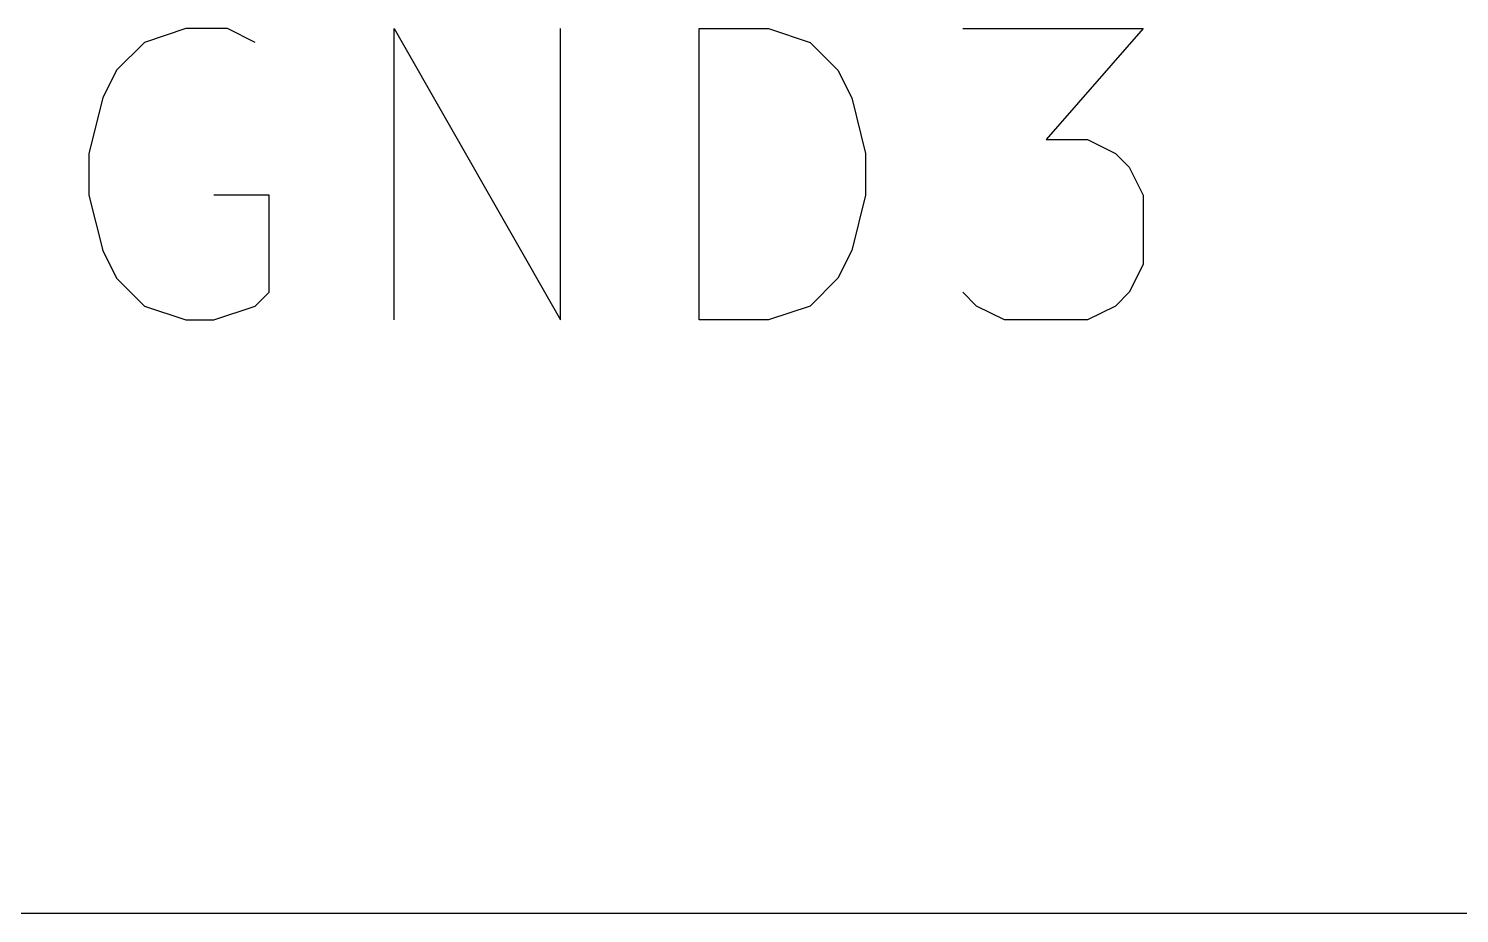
# Model space of a CAD drawing. Extents: x 0.4 to 11.3, y -7.9 to -0.4.
# Drawn here: x 5.9993 to 6.1958, y -5.6 to -5.4785 of the extents above; entities that cross this region are included whole.
import ezdxf

# ---------------------------------------------------------------- set-up
doc = ezdxf.new("R2010")
doc.units = 0
doc.header["$MEASUREMENT"] = 0
for name, color, linetype in [('CYAN2', 4, 'CONTINUOUS'), ('LYELLOW', 51, 'CONTINUOUS'), ('RED2', 1, 'CONTINUOUS')]:
    doc.layers.add(name, color=color, linetype=linetype)

msp = doc.modelspace()

# ---------------------------------------------------------------- linework, layer by layer
at = {"layer": 'CYAN2', "linetype": 'CONTINUOUS'}
for p, q in [((6.02095, -5.4785), (6.01524, -5.48041)), ((6.02095, -5.4785), (6.01524, -5.48041)), ((6.02095, -5.4785), (6.01524, -5.48041)), ((6.02095, -5.4785), (6.01524, -5.48041)), ((6.02095, -5.4785), (6.01524, -5.48041)), ((6.02095, -5.4785), (6.01524, -5.48041)), ((6.02095, -5.4785), (6.01524, -5.48041)), ((6.02095, -5.4785), (6.01524, -5.48041)), ((6.02095, -5.4785), (6.01524, -5.48041)), ((6.02095, -5.4785), (6.01524, -5.48041)), ((6.02667, -5.4785), (6.02095, -5.4785)), ((6.02667, -5.4785), (6.02095, -5.4785)), ((6.02667, -5.4785), (6.02095, -5.4785)), ((6.02667, -5.4785), (6.02095, -5.4785)), ((6.02667, -5.4785), (6.02095, -5.4785)), ((6.02667, -5.4785), (6.02095, -5.4785)), ((6.02667, -5.4785), (6.02095, -5.4785)), ((6.02667, -5.4785), (6.02095, -5.4785)), ((6.02667, -5.4785), (6.02095, -5.4785)), ((6.02667, -5.4785), (6.02095, -5.4785)), ((6.03047, -5.48041), (6.02667, -5.4785)), ((6.03047, -5.48041), (6.02667, -5.4785)), ((6.03047, -5.48041), (6.02667, -5.4785)), ((6.03047, -5.48041), (6.02667, -5.4785)), ((6.03047, -5.48041), (6.02667, -5.4785)), ((6.03047, -5.48041), (6.02667, -5.4785)), ((6.03047, -5.48041), (6.02667, -5.4785)), ((6.03047, -5.48041), (6.02667, -5.4785)), ((6.03047, -5.48041), (6.02667, -5.4785)), ((6.03047, -5.48041), (6.02667, -5.4785)), ((6.04952, -5.5185), (6.04952, -5.4785)), ((6.04952, -5.4785), (6.07238, -5.5185)), ((6.04952, -5.5185), (6.04952, -5.4785)), ((6.04952, -5.4785), (6.07238, -5.5185)), ((6.04952, -5.5185), (6.04952, -5.4785)), ((6.04952, -5.4785), (6.07238, -5.5185)), ((6.04952, -5.5185), (6.04952, -5.4785)), ((6.04952, -5.4785), (6.07238, -5.5185)), ((6.04952, -5.5185), (6.04952, -5.4785)), ((6.04952, -5.4785), (6.07238, -5.5185)), ((6.04952, -5.5185), (6.04952, -5.4785)), ((6.04952, -5.4785), (6.07238, -5.5185)), ((6.04952, -5.5185), (6.04952, -5.4785)), ((6.04952, -5.4785), (6.07238, -5.5185)), ((6.04952, -5.5185), (6.04952, -5.4785)), ((6.04952, -5.4785), (6.07238, -5.5185)), ((6.04952, -5.5185), (6.04952, -5.4785)), ((6.04952, -5.4785), (6.07238, -5.5185)), ((6.04952, -5.5185), (6.04952, -5.4785)), ((6.04952, -5.4785), (6.07238, -5.5185)), ((6.07238, -5.5185), (6.07238, -5.4785)), ((6.07238, -5.5185), (6.07238, -5.4785)), ((6.07238, -5.5185), (6.07238, -5.4785)), ((6.07238, -5.5185), (6.07238, -5.4785)), ((6.07238, -5.5185), (6.07238, -5.4785)), ((6.07238, -5.5185), (6.07238, -5.4785)), ((6.07238, -5.5185), (6.07238, -5.4785)), ((6.07238, -5.5185), (6.07238, -5.4785)), ((6.07238, -5.5185), (6.07238, -5.4785)), ((6.07238, -5.5185), (6.07238, -5.4785)), ((6.09143, -5.5185), (6.09143, -5.4785)), ((6.09143, -5.4785), (6.10095, -5.4785)), ((6.09143, -5.5185), (6.09143, -5.4785)), ((6.09143, -5.4785), (6.10095, -5.4785)), ((6.09143, -5.5185), (6.09143, -5.4785)), ((6.09143, -5.4785), (6.10095, -5.4785)), ((6.09143, -5.5185), (6.09143, -5.4785)), ((6.09143, -5.4785), (6.10095, -5.4785)), ((6.09143, -5.5185), (6.09143, -5.4785)), ((6.09143, -5.4785), (6.10095, -5.4785)), ((6.09143, -5.5185), (6.09143, -5.4785)), ((6.09143, -5.4785), (6.10095, -5.4785)), ((6.09143, -5.5185), (6.09143, -5.4785)), ((6.09143, -5.4785), (6.10095, -5.4785)), ((6.09143, -5.5185), (6.09143, -5.4785)), ((6.09143, -5.4785), (6.10095, -5.4785)), ((6.09143, -5.5185), (6.09143, -5.4785)), ((6.09143, -5.4785), (6.10095, -5.4785)), ((6.09143, -5.5185), (6.09143, -5.4785)), ((6.09143, -5.4785), (6.10095, -5.4785)), ((6.10095, -5.4785), (6.10667, -5.48041)), ((6.10095, -5.4785), (6.10667, -5.48041)), ((6.10095, -5.4785), (6.10667, -5.48041)), ((6.10095, -5.4785), (6.10667, -5.48041)), ((6.10095, -5.4785), (6.10667, -5.48041)), ((6.10095, -5.4785), (6.10667, -5.48041)), ((6.10095, -5.4785), (6.10667, -5.48041)), ((6.10095, -5.4785), (6.10667, -5.48041)), ((6.10095, -5.4785), (6.10667, -5.48041)), ((6.10095, -5.4785), (6.10667, -5.48041)), ((6.12762, -5.4785), (6.15238, -5.4785)), ((6.12762, -5.4785), (6.15238, -5.4785)), ((6.12762, -5.4785), (6.15238, -5.4785)), ((6.12762, -5.4785), (6.15238, -5.4785)), ((6.12762, -5.4785), (6.15238, -5.4785)), ((6.12762, -5.4785), (6.15238, -5.4785)), ((6.12762, -5.4785), (6.15238, -5.4785)), ((6.12762, -5.4785), (6.15238, -5.4785)), ((6.12762, -5.4785), (6.15238, -5.4785)), ((6.12762, -5.4785), (6.15238, -5.4785)), ((6.15238, -5.4785), (6.13905, -5.49374)), ((6.15238, -5.4785), (6.13905, -5.49374)), ((6.15238, -5.4785), (6.13905, -5.49374)), ((6.15238, -5.4785), (6.13905, -5.49374)), ((6.15238, -5.4785), (6.13905, -5.49374)), ((6.15238, -5.4785), (6.13905, -5.49374)), ((6.15238, -5.4785), (6.13905, -5.49374)), ((6.15238, -5.4785), (6.13905, -5.49374)), ((6.15238, -5.4785), (6.13905, -5.49374)), ((6.15238, -5.4785), (6.13905, -5.49374)), ((6.01524, -5.48041), (6.01143, -5.48422)), ((6.01524, -5.48041), (6.01143, -5.48422)), ((6.01524, -5.48041), (6.01143, -5.48422)), ((6.01524, -5.48041), (6.01143, -5.48422)), ((6.01524, -5.48041), (6.01143, -5.48422)), ((6.01524, -5.48041), (6.01143, -5.48422)), ((6.01524, -5.48041), (6.01143, -5.48422)), ((6.01524, -5.48041), (6.01143, -5.48422)), ((6.01524, -5.48041), (6.01143, -5.48422)), ((6.01524, -5.48041), (6.01143, -5.48422)), ((6.10667, -5.48041), (6.11048, -5.48422)), ((6.10667, -5.48041), (6.11048, -5.48422)), ((6.10667, -5.48041), (6.11048, -5.48422)), ((6.10667, -5.48041), (6.11048, -5.48422)), ((6.10667, -5.48041), (6.11048, -5.48422)), ((6.10667, -5.48041), (6.11048, -5.48422)), ((6.10667, -5.48041), (6.11048, -5.48422)), ((6.10667, -5.48041), (6.11048, -5.48422)), ((6.10667, -5.48041), (6.11048, -5.48422)), ((6.10667, -5.48041), (6.11048, -5.48422)), ((6.01143, -5.48422), (6.00952, -5.48803)), ((6.01143, -5.48422), (6.00952, -5.48803)), ((6.01143, -5.48422), (6.00952, -5.48803)), ((6.01143, -5.48422), (6.00952, -5.48803)), ((6.01143, -5.48422), (6.00952, -5.48803)), ((6.01143, -5.48422), (6.00952, -5.48803)), ((6.01143, -5.48422), (6.00952, -5.48803)), ((6.01143, -5.48422), (6.00952, -5.48803)), ((6.01143, -5.48422), (6.00952, -5.48803)), ((6.01143, -5.48422), (6.00952, -5.48803)), ((6.11048, -5.48422), (6.11238, -5.48803)), ((6.11048, -5.48422), (6.11238, -5.48803)), ((6.11048, -5.48422), (6.11238, -5.48803)), ((6.11048, -5.48422), (6.11238, -5.48803)), ((6.11048, -5.48422), (6.11238, -5.48803)), ((6.11048, -5.48422), (6.11238, -5.48803)), ((6.11048, -5.48422), (6.11238, -5.48803)), ((6.11048, -5.48422), (6.11238, -5.48803)), ((6.11048, -5.48422), (6.11238, -5.48803)), ((6.11048, -5.48422), (6.11238, -5.48803)), ((6.00952, -5.48803), (6.00762, -5.49565)), ((6.00952, -5.48803), (6.00762, -5.49565)), ((6.00952, -5.48803), (6.00762, -5.49565)), ((6.00952, -5.48803), (6.00762, -5.49565)), ((6.00952, -5.48803), (6.00762, -5.49565)), ((6.00952, -5.48803), (6.00762, -5.49565)), ((6.00952, -5.48803), (6.00762, -5.49565)), ((6.00952, -5.48803), (6.00762, -5.49565)), ((6.00952, -5.48803), (6.00762, -5.49565)), ((6.00952, -5.48803), (6.00762, -5.49565)), ((6.11238, -5.48803), (6.11428, -5.49565)), ((6.11238, -5.48803), (6.11428, -5.49565)), ((6.11238, -5.48803), (6.11428, -5.49565)), ((6.11238, -5.48803), (6.11428, -5.49565)), ((6.11238, -5.48803), (6.11428, -5.49565)), ((6.11238, -5.48803), (6.11428, -5.49565)), ((6.11238, -5.48803), (6.11428, -5.49565)), ((6.11238, -5.48803), (6.11428, -5.49565)), ((6.11238, -5.48803), (6.11428, -5.49565)), ((6.11238, -5.48803), (6.11428, -5.49565)), ((6.13905, -5.49374), (6.14476, -5.49374)), ((6.13905, -5.49374), (6.14476, -5.49374)), ((6.13905, -5.49374), (6.14476, -5.49374)), ((6.13905, -5.49374), (6.14476, -5.49374)), ((6.13905, -5.49374), (6.14476, -5.49374)), ((6.13905, -5.49374), (6.14476, -5.49374)), ((6.13905, -5.49374), (6.14476, -5.49374)), ((6.13905, -5.49374), (6.14476, -5.49374)), ((6.13905, -5.49374), (6.14476, -5.49374)), ((6.13905, -5.49374), (6.14476, -5.49374)), ((6.14476, -5.49374), (6.14857, -5.49565)), ((6.14476, -5.49374), (6.14857, -5.49565)), ((6.14476, -5.49374), (6.14857, -5.49565)), ((6.14476, -5.49374), (6.14857, -5.49565)), ((6.14476, -5.49374), (6.14857, -5.49565)), ((6.14476, -5.49374), (6.14857, -5.49565)), ((6.14476, -5.49374), (6.14857, -5.49565)), ((6.14476, -5.49374), (6.14857, -5.49565)), ((6.14476, -5.49374), (6.14857, -5.49565)), ((6.14476, -5.49374), (6.14857, -5.49565)), ((6.00762, -5.49565), (6.00762, -5.50136)), ((6.00762, -5.49565), (6.00762, -5.50136)), ((6.00762, -5.49565), (6.00762, -5.50136)), ((6.00762, -5.49565), (6.00762, -5.50136)), ((6.00762, -5.49565), (6.00762, -5.50136)), ((6.00762, -5.49565), (6.00762, -5.50136)), ((6.00762, -5.49565), (6.00762, -5.50136)), ((6.00762, -5.49565), (6.00762, -5.50136)), ((6.00762, -5.49565), (6.00762, -5.50136)), ((6.00762, -5.49565), (6.00762, -5.50136)), ((6.11428, -5.49565), (6.11428, -5.50136)), ((6.11428, -5.49565), (6.11428, -5.50136)), ((6.11428, -5.49565), (6.11428, -5.50136)), ((6.11428, -5.49565), (6.11428, -5.50136)), ((6.11428, -5.49565), (6.11428, -5.50136)), ((6.11428, -5.49565), (6.11428, -5.50136)), ((6.11428, -5.49565), (6.11428, -5.50136)), ((6.11428, -5.49565), (6.11428, -5.50136)), ((6.11428, -5.49565), (6.11428, -5.50136)), ((6.11428, -5.49565), (6.11428, -5.50136)), ((6.14857, -5.49565), (6.15048, -5.49755)), ((6.14857, -5.49565), (6.15048, -5.49755)), ((6.14857, -5.49565), (6.15048, -5.49755)), ((6.14857, -5.49565), (6.15048, -5.49755)), ((6.14857, -5.49565), (6.15048, -5.49755)), ((6.14857, -5.49565), (6.15048, -5.49755)), ((6.14857, -5.49565), (6.15048, -5.49755)), ((6.14857, -5.49565), (6.15048, -5.49755)), ((6.14857, -5.49565), (6.15048, -5.49755)), ((6.14857, -5.49565), (6.15048, -5.49755)), ((6.15048, -5.49755), (6.15238, -5.50136)), ((6.15048, -5.49755), (6.15238, -5.50136)), ((6.15048, -5.49755), (6.15238, -5.50136)), ((6.15048, -5.49755), (6.15238, -5.50136)), ((6.15048, -5.49755), (6.15238, -5.50136)), ((6.15048, -5.49755), (6.15238, -5.50136)), ((6.15048, -5.49755), (6.15238, -5.50136)), ((6.15048, -5.49755), (6.15238, -5.50136)), ((6.15048, -5.49755), (6.15238, -5.50136)), ((6.15048, -5.49755), (6.15238, -5.50136)), ((6.00762, -5.50136), (6.00952, -5.50898)), ((6.00762, -5.50136), (6.00952, -5.50898)), ((6.00762, -5.50136), (6.00952, -5.50898)), ((6.00762, -5.50136), (6.00952, -5.50898)), ((6.00762, -5.50136), (6.00952, -5.50898)), ((6.00762, -5.50136), (6.00952, -5.50898)), ((6.00762, -5.50136), (6.00952, -5.50898)), ((6.00762, -5.50136), (6.00952, -5.50898)), ((6.00762, -5.50136), (6.00952, -5.50898)), ((6.00762, -5.50136), (6.00952, -5.50898)), ((6.03238, -5.50136), (6.02476, -5.50136)), ((6.03238, -5.50136), (6.02476, -5.50136)), ((6.03238, -5.50136), (6.02476, -5.50136)), ((6.03238, -5.50136), (6.02476, -5.50136)), ((6.03238, -5.50136), (6.02476, -5.50136)), ((6.03238, -5.50136), (6.02476, -5.50136)), ((6.03238, -5.50136), (6.02476, -5.50136)), ((6.03238, -5.50136), (6.02476, -5.50136)), ((6.03238, -5.50136), (6.02476, -5.50136)), ((6.03238, -5.50136), (6.02476, -5.50136)), ((6.03238, -5.5147), (6.03238, -5.50136)), ((6.03238, -5.5147), (6.03238, -5.50136)), ((6.03238, -5.5147), (6.03238, -5.50136)), ((6.03238, -5.5147), (6.03238, -5.50136)), ((6.03238, -5.5147), (6.03238, -5.50136)), ((6.03238, -5.5147), (6.03238, -5.50136)), ((6.03238, -5.5147), (6.03238, -5.50136)), ((6.03238, -5.5147), (6.03238, -5.50136)), ((6.03238, -5.5147), (6.03238, -5.50136)), ((6.03238, -5.5147), (6.03238, -5.50136)), ((6.11428, -5.50136), (6.11238, -5.50898)), ((6.11428, -5.50136), (6.11238, -5.50898)), ((6.11428, -5.50136), (6.11238, -5.50898)), ((6.11428, -5.50136), (6.11238, -5.50898)), ((6.11428, -5.50136), (6.11238, -5.50898)), ((6.11428, -5.50136), (6.11238, -5.50898)), ((6.11428, -5.50136), (6.11238, -5.50898)), ((6.11428, -5.50136), (6.11238, -5.50898)), ((6.11428, -5.50136), (6.11238, -5.50898)), ((6.11428, -5.50136), (6.11238, -5.50898)), ((6.15238, -5.50136), (6.15238, -5.51089)), ((6.15238, -5.50136), (6.15238, -5.51089)), ((6.15238, -5.50136), (6.15238, -5.51089)), ((6.15238, -5.50136), (6.15238, -5.51089)), ((6.15238, -5.50136), (6.15238, -5.51089)), ((6.15238, -5.50136), (6.15238, -5.51089)), ((6.15238, -5.50136), (6.15238, -5.51089)), ((6.15238, -5.50136), (6.15238, -5.51089)), ((6.15238, -5.50136), (6.15238, -5.51089)), ((6.15238, -5.50136), (6.15238, -5.51089)), ((6.00952, -5.50898), (6.01143, -5.51279)), ((6.00952, -5.50898), (6.01143, -5.51279)), ((6.00952, -5.50898), (6.01143, -5.51279)), ((6.00952, -5.50898), (6.01143, -5.51279)), ((6.00952, -5.50898), (6.01143, -5.51279)), ((6.00952, -5.50898), (6.01143, -5.51279)), ((6.00952, -5.50898), (6.01143, -5.51279)), ((6.00952, -5.50898), (6.01143, -5.51279)), ((6.00952, -5.50898), (6.01143, -5.51279)), ((6.00952, -5.50898), (6.01143, -5.51279)), ((6.11238, -5.50898), (6.11048, -5.51279)), ((6.11238, -5.50898), (6.11048, -5.51279)), ((6.11238, -5.50898), (6.11048, -5.51279)), ((6.11238, -5.50898), (6.11048, -5.51279)), ((6.11238, -5.50898), (6.11048, -5.51279)), ((6.11238, -5.50898), (6.11048, -5.51279)), ((6.11238, -5.50898), (6.11048, -5.51279)), ((6.11238, -5.50898), (6.11048, -5.51279)), ((6.11238, -5.50898), (6.11048, -5.51279)), ((6.11238, -5.50898), (6.11048, -5.51279)), ((6.15238, -5.51089), (6.15048, -5.5147)), ((6.15238, -5.51089), (6.15048, -5.5147)), ((6.15238, -5.51089), (6.15048, -5.5147)), ((6.15238, -5.51089), (6.15048, -5.5147)), ((6.15238, -5.51089), (6.15048, -5.5147)), ((6.15238, -5.51089), (6.15048, -5.5147)), ((6.15238, -5.51089), (6.15048, -5.5147)), ((6.15238, -5.51089), (6.15048, -5.5147)), ((6.15238, -5.51089), (6.15048, -5.5147)), ((6.15238, -5.51089), (6.15048, -5.5147)), ((6.01143, -5.51279), (6.01524, -5.5166)), ((6.01143, -5.51279), (6.01524, -5.5166)), ((6.01143, -5.51279), (6.01524, -5.5166)), ((6.01143, -5.51279), (6.01524, -5.5166)), ((6.01143, -5.51279), (6.01524, -5.5166)), ((6.01143, -5.51279), (6.01524, -5.5166)), ((6.01143, -5.51279), (6.01524, -5.5166)), ((6.01143, -5.51279), (6.01524, -5.5166)), ((6.01143, -5.51279), (6.01524, -5.5166)), ((6.01143, -5.51279), (6.01524, -5.5166)), ((6.11048, -5.51279), (6.10667, -5.5166)), ((6.11048, -5.51279), (6.10667, -5.5166)), ((6.11048, -5.51279), (6.10667, -5.5166)), ((6.11048, -5.51279), (6.10667, -5.5166)), ((6.11048, -5.51279), (6.10667, -5.5166)), ((6.11048, -5.51279), (6.10667, -5.5166)), ((6.11048, -5.51279), (6.10667, -5.5166)), ((6.11048, -5.51279), (6.10667, -5.5166)), ((6.11048, -5.51279), (6.10667, -5.5166)), ((6.11048, -5.51279), (6.10667, -5.5166)), ((6.03047, -5.5166), (6.03238, -5.5147)), ((6.03047, -5.5166), (6.03238, -5.5147)), ((6.03047, -5.5166), (6.03238, -5.5147)), ((6.03047, -5.5166), (6.03238, -5.5147)), ((6.03047, -5.5166), (6.03238, -5.5147)), ((6.03047, -5.5166), (6.03238, -5.5147)), ((6.03047, -5.5166), (6.03238, -5.5147)), ((6.03047, -5.5166), (6.03238, -5.5147)), ((6.03047, -5.5166), (6.03238, -5.5147)), ((6.03047, -5.5166), (6.03238, -5.5147)), ((6.12952, -5.5166), (6.12762, -5.5147)), ((6.12952, -5.5166), (6.12762, -5.5147)), ((6.12952, -5.5166), (6.12762, -5.5147)), ((6.12952, -5.5166), (6.12762, -5.5147)), ((6.12952, -5.5166), (6.12762, -5.5147)), ((6.12952, -5.5166), (6.12762, -5.5147)), ((6.12952, -5.5166), (6.12762, -5.5147)), ((6.12952, -5.5166), (6.12762, -5.5147)), ((6.12952, -5.5166), (6.12762, -5.5147)), ((6.12952, -5.5166), (6.12762, -5.5147)), ((6.15048, -5.5147), (6.14857, -5.5166)), ((6.15048, -5.5147), (6.14857, -5.5166)), ((6.15048, -5.5147), (6.14857, -5.5166)), ((6.15048, -5.5147), (6.14857, -5.5166)), ((6.15048, -5.5147), (6.14857, -5.5166)), ((6.15048, -5.5147), (6.14857, -5.5166)), ((6.15048, -5.5147), (6.14857, -5.5166)), ((6.15048, -5.5147), (6.14857, -5.5166)), ((6.15048, -5.5147), (6.14857, -5.5166)), ((6.15048, -5.5147), (6.14857, -5.5166)), ((6.01524, -5.5166), (6.02095, -5.5185)), ((6.01524, -5.5166), (6.02095, -5.5185)), ((6.01524, -5.5166), (6.02095, -5.5185)), ((6.01524, -5.5166), (6.02095, -5.5185)), ((6.01524, -5.5166), (6.02095, -5.5185)), ((6.01524, -5.5166), (6.02095, -5.5185)), ((6.01524, -5.5166), (6.02095, -5.5185)), ((6.01524, -5.5166), (6.02095, -5.5185)), ((6.01524, -5.5166), (6.02095, -5.5185)), ((6.01524, -5.5166), (6.02095, -5.5185)), ((6.02476, -5.5185), (6.03047, -5.5166)), ((6.02476, -5.5185), (6.03047, -5.5166)), ((6.02476, -5.5185), (6.03047, -5.5166)), ((6.02476, -5.5185), (6.03047, -5.5166)), ((6.02476, -5.5185), (6.03047, -5.5166)), ((6.02476, -5.5185), (6.03047, -5.5166)), ((6.02476, -5.5185), (6.03047, -5.5166)), ((6.02476, -5.5185), (6.03047, -5.5166)), ((6.02476, -5.5185), (6.03047, -5.5166)), ((6.02476, -5.5185), (6.03047, -5.5166)), ((6.10667, -5.5166), (6.10095, -5.5185)), ((6.10667, -5.5166), (6.10095, -5.5185)), ((6.10667, -5.5166), (6.10095, -5.5185)), ((6.10667, -5.5166), (6.10095, -5.5185)), ((6.10667, -5.5166), (6.10095, -5.5185)), ((6.10667, -5.5166), (6.10095, -5.5185)), ((6.10667, -5.5166), (6.10095, -5.5185)), ((6.10667, -5.5166), (6.10095, -5.5185)), ((6.10667, -5.5166), (6.10095, -5.5185)), ((6.10667, -5.5166), (6.10095, -5.5185)), ((6.13333, -5.5185), (6.12952, -5.5166)), ((6.13333, -5.5185), (6.12952, -5.5166)), ((6.13333, -5.5185), (6.12952, -5.5166)), ((6.13333, -5.5185), (6.12952, -5.5166)), ((6.13333, -5.5185), (6.12952, -5.5166)), ((6.13333, -5.5185), (6.12952, -5.5166)), ((6.13333, -5.5185), (6.12952, -5.5166)), ((6.13333, -5.5185), (6.12952, -5.5166)), ((6.13333, -5.5185), (6.12952, -5.5166)), ((6.13333, -5.5185), (6.12952, -5.5166)), ((6.14857, -5.5166), (6.14476, -5.5185)), ((6.14857, -5.5166), (6.14476, -5.5185)), ((6.14857, -5.5166), (6.14476, -5.5185)), ((6.14857, -5.5166), (6.14476, -5.5185)), ((6.14857, -5.5166), (6.14476, -5.5185)), ((6.14857, -5.5166), (6.14476, -5.5185)), ((6.14857, -5.5166), (6.14476, -5.5185)), ((6.14857, -5.5166), (6.14476, -5.5185)), ((6.14857, -5.5166), (6.14476, -5.5185)), ((6.14857, -5.5166), (6.14476, -5.5185)), ((6.02095, -5.5185), (6.02476, -5.5185)), ((6.02095, -5.5185), (6.02476, -5.5185)), ((6.02095, -5.5185), (6.02476, -5.5185)), ((6.02095, -5.5185), (6.02476, -5.5185)), ((6.02095, -5.5185), (6.02476, -5.5185)), ((6.02095, -5.5185), (6.02476, -5.5185)), ((6.02095, -5.5185), (6.02476, -5.5185)), ((6.02095, -5.5185), (6.02476, -5.5185)), ((6.02095, -5.5185), (6.02476, -5.5185)), ((6.02095, -5.5185), (6.02476, -5.5185)), ((6.10095, -5.5185), (6.09143, -5.5185)), ((6.10095, -5.5185), (6.09143, -5.5185)), ((6.10095, -5.5185), (6.09143, -5.5185)), ((6.10095, -5.5185), (6.09143, -5.5185)), ((6.10095, -5.5185), (6.09143, -5.5185)), ((6.10095, -5.5185), (6.09143, -5.5185)), ((6.10095, -5.5185), (6.09143, -5.5185)), ((6.10095, -5.5185), (6.09143, -5.5185)), ((6.10095, -5.5185), (6.09143, -5.5185)), ((6.10095, -5.5185), (6.09143, -5.5185)), ((6.14476, -5.5185), (6.13333, -5.5185)), ((6.14476, -5.5185), (6.13333, -5.5185)), ((6.14476, -5.5185), (6.13333, -5.5185)), ((6.14476, -5.5185), (6.13333, -5.5185)), ((6.14476, -5.5185), (6.13333, -5.5185)), ((6.14476, -5.5185), (6.13333, -5.5185)), ((6.14476, -5.5185), (6.13333, -5.5185)), ((6.14476, -5.5185), (6.13333, -5.5185)), ((6.14476, -5.5185), (6.13333, -5.5185)), ((6.14476, -5.5185), (6.13333, -5.5185))]:
    msp.add_line(p, q, dxfattribs=at)
at = {"layer": 'LYELLOW', "linetype": 'CONTINUOUS'}
msp.add_line((6.2, -5.6), (5.4, -5.6), dxfattribs=at)
at = {"layer": 'RED2', "linetype": 'CONTINUOUS'}
msp.add_line((6.2, -5.6), (5.4, -5.6), dxfattribs=at)

doc.saveas('drawing.dxf')
